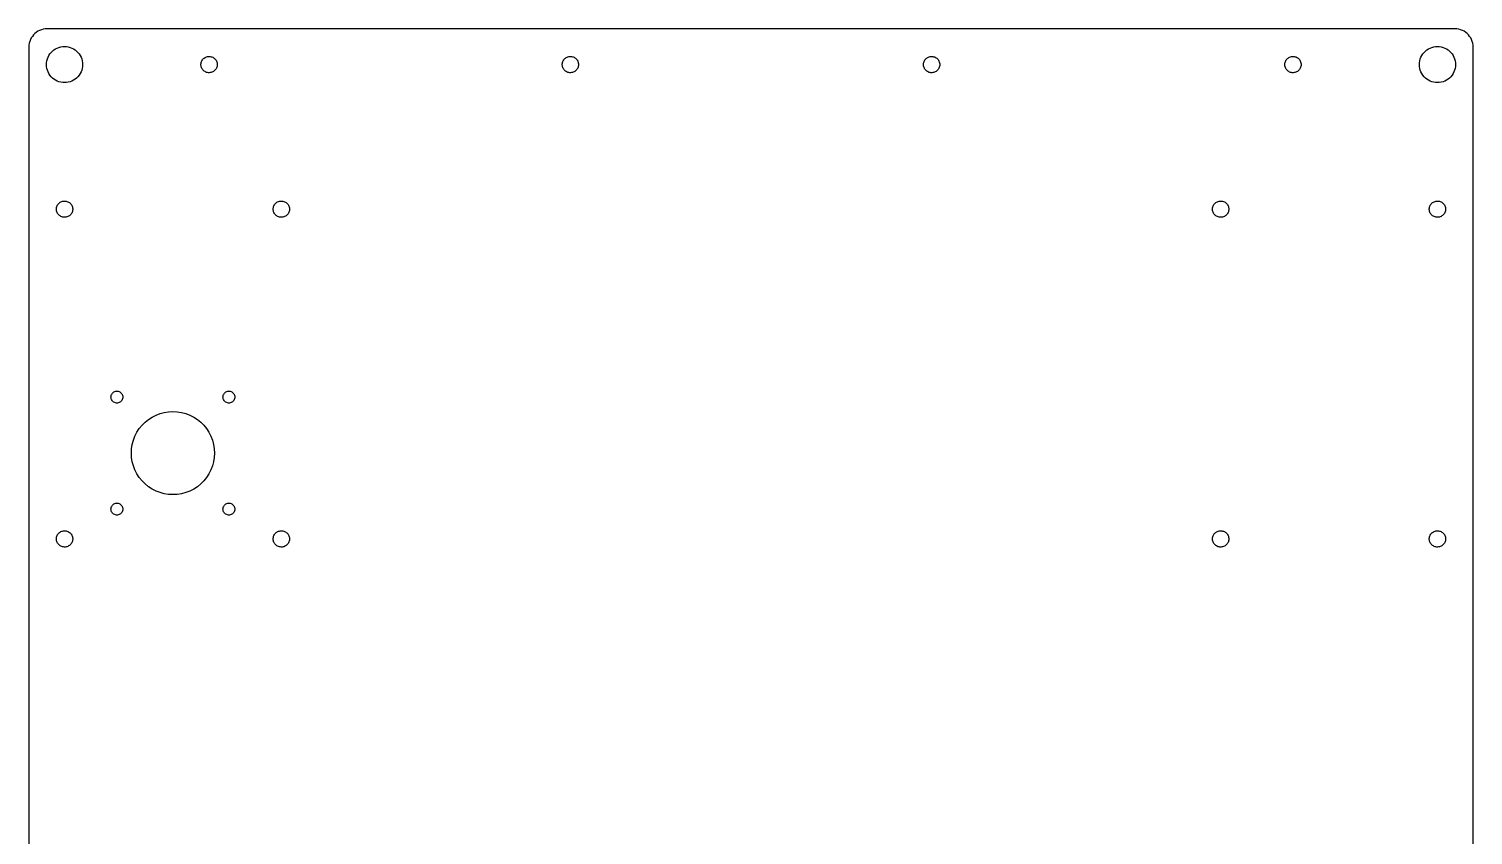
# Model space of a CAD drawing. Header units: metres. Extents: x -200 to 200, y -232 to 232.
# Drawn here: x -199.9 to 199.9, y 9.3 to 232.4 of the extents above; entities that cross this region are included whole.
import ezdxf

# ---------------------------------------------------------------- set-up
doc = ezdxf.new("R2010")
doc.units = ezdxf.units.M

msp = doc.modelspace()

# ---------------------------------------------------------------- linework, layer by layer
for p, q in [((-196.909, 231.943), (-197.375, 231.705)), ((-196.42, 232.13), (-196.909, 231.943)), ((-195.915, 232.266), (-196.42, 232.13)), ((-195.398, 232.348), (-195.915, 232.266)), ((-194.875, 232.375), (-195.398, 232.348)), ((194.875, 232.375), (-194.875, 232.375)), ((195.398, 232.348), (194.875, 232.375)), ((195.915, 232.266), (195.398, 232.348)), ((196.42, 232.13), (195.915, 232.266)), ((196.909, 231.943), (196.42, 232.13)), ((197.375, 231.705), (196.909, 231.943)), ((-199.848, 227.898), (-199.875, 227.375)), ((-199.766, 228.415), (-199.848, 227.898)), ((-199.63, 228.92), (-199.766, 228.415)), ((-199.443, 229.409), (-199.63, 228.92)), ((-199.205, 229.875), (-199.443, 229.409)), ((-198.92, 230.314), (-199.205, 229.875)), ((-198.591, 230.721), (-198.92, 230.314)), ((-198.221, 231.091), (-198.591, 230.721)), ((-197.814, 231.42), (-198.221, 231.091)), ((-197.375, 231.705), (-197.814, 231.42)), ((197.814, 231.42), (197.375, 231.705)), ((198.221, 231.091), (197.814, 231.42)), ((198.591, 230.721), (198.221, 231.091)), ((198.92, 230.314), (198.591, 230.721)), ((199.205, 229.875), (198.92, 230.314)), ((199.443, 229.409), (199.205, 229.875)), ((199.63, 228.92), (199.443, 229.409)), ((199.766, 228.415), (199.63, 228.92)), ((199.848, 227.898), (199.766, 228.415)), ((199.875, 227.375), (199.848, 227.898)), ((-199.875, 227.375), (-199.875, -227.375)), ((-194.891, 223.54), (-194.755, 224.045)), ((-194.755, 224.045), (-194.568, 224.534)), ((-194.568, 224.534), (-194.33, 225)), ((-194.33, 225), (-194.045, 225.439)), ((-194.045, 225.439), (-193.716, 225.846)), ((-193.716, 225.846), (-193.346, 226.216)), ((-193.346, 226.216), (-192.939, 226.545)), ((-192.939, 226.545), (-192.5, 226.83)), ((-192.5, 226.83), (-192.034, 227.068)), ((-192.034, 227.068), (-191.545, 227.255)), ((-191.545, 227.255), (-191.04, 227.391)), ((-191.04, 227.391), (-190.523, 227.473)), ((-190.523, 227.473), (-190, 227.5)), ((-190, 227.5), (-189.477, 227.473)), ((-189.477, 227.473), (-188.96, 227.391)), ((-188.96, 227.391), (-188.455, 227.255)), ((-188.455, 227.255), (-187.966, 227.068)), ((-187.966, 227.068), (-187.5, 226.83)), ((-187.5, 226.83), (-187.061, 226.545)), ((-187.061, 226.545), (-186.654, 226.216)), ((-186.654, 226.216), (-186.284, 225.846)), ((-186.284, 225.846), (-185.955, 225.439)), ((-185.955, 225.439), (-185.67, 225)), ((-185.67, 225), (-185.432, 224.534)), ((-185.432, 224.534), (-185.245, 224.045)), ((-185.245, 224.045), (-185.109, 223.54)), ((-151.849, 223.782), (-151.697, 223.978)), ((-151.697, 223.978), (-151.524, 224.155)), ((-151.524, 224.155), (-151.333, 224.313)), ((-151.333, 224.313), (-151.125, 224.449)), ((-151.125, 224.449), (-150.904, 224.56)), ((-150.904, 224.56), (-150.672, 224.647)), ((-150.672, 224.647), (-150.431, 224.708)), ((-150.431, 224.708), (-150.186, 224.742)), ((-150.186, 224.742), (-149.938, 224.749)), ((-149.938, 224.749), (-149.691, 224.729)), ((-149.691, 224.729), (-149.448, 224.681)), ((-149.448, 224.681), (-149.211, 224.607)), ((-149.211, 224.607), (-148.984, 224.508)), ((-148.984, 224.508), (-148.769, 224.384)), ((-148.769, 224.384), (-148.57, 224.237)), ((-148.57, 224.237), (-148.387, 224.069)), ((-148.387, 224.069), (-148.224, 223.882)), ((-148.224, 223.882), (-148.083, 223.678)), ((-51.849, 223.782), (-51.6967, 223.978)), ((-51.6967, 223.978), (-51.5239, 224.155)), ((-51.5239, 224.155), (-51.3325, 224.313)), ((-51.3325, 224.313), (-51.125, 224.449)), ((-51.125, 224.449), (-50.9038, 224.56)), ((-50.9038, 224.56), (-50.6716, 224.647)), ((-50.6716, 224.647), (-50.4314, 224.708)), ((-50.4314, 224.708), (-50.1858, 224.742)), ((-50.1858, 224.742), (-49.938, 224.749)), ((-49.938, 224.749), (-49.6909, 224.729)), ((-49.6909, 224.729), (-49.4476, 224.681)), ((-49.4476, 224.681), (-49.2111, 224.607)), ((-49.2111, 224.607), (-48.984, 224.508)), ((-48.984, 224.508), (-48.7694, 224.384)), ((-48.7694, 224.384), (-48.5696, 224.237)), ((-48.5696, 224.237), (-48.3872, 224.069)), ((-48.3872, 224.069), (-48.2244, 223.882)), ((-48.2244, 223.882), (-48.0832, 223.678)), ((48.151, 223.782), (48.3033, 223.978)), ((48.3033, 223.978), (48.4761, 224.155)), ((48.4761, 224.155), (48.6675, 224.313)), ((48.6675, 224.313), (48.875, 224.449)), ((48.875, 224.449), (49.0962, 224.56)), ((49.0962, 224.56), (49.3283, 224.647)), ((49.3283, 224.647), (49.5686, 224.708)), ((49.5686, 224.708), (49.8142, 224.742)), ((49.8142, 224.742), (50.062, 224.749)), ((50.062, 224.749), (50.309, 224.729)), ((50.309, 224.729), (50.5523, 224.681)), ((50.5523, 224.681), (50.7889, 224.607)), ((50.7889, 224.607), (51.0159, 224.508)), ((51.0159, 224.508), (51.2306, 224.384)), ((51.2306, 224.384), (51.4304, 224.237)), ((51.4304, 224.237), (51.6128, 224.069)), ((51.6128, 224.069), (51.7756, 223.882)), ((51.7756, 223.882), (51.9168, 223.678)), ((148.151, 223.782), (148.303, 223.978)), ((148.303, 223.978), (148.476, 224.155)), ((148.476, 224.155), (148.667, 224.313)), ((148.667, 224.313), (148.875, 224.449)), ((148.875, 224.449), (149.096, 224.56)), ((149.096, 224.56), (149.328, 224.647)), ((149.328, 224.647), (149.569, 224.708)), ((149.569, 224.708), (149.814, 224.742)), ((149.814, 224.742), (150.062, 224.749)), ((150.062, 224.749), (150.309, 224.729)), ((150.309, 224.729), (150.552, 224.681)), ((150.552, 224.681), (150.789, 224.607)), ((150.789, 224.607), (151.016, 224.508)), ((151.016, 224.508), (151.231, 224.384)), ((151.231, 224.384), (151.43, 224.237)), ((151.43, 224.237), (151.613, 224.069)), ((151.613, 224.069), (151.776, 223.882)), ((151.776, 223.882), (151.917, 223.678)), ((185.109, 223.54), (185.245, 224.045)), ((185.245, 224.045), (185.432, 224.534)), ((185.432, 224.534), (185.67, 225)), ((185.67, 225), (185.955, 225.439)), ((185.955, 225.439), (186.284, 225.846)), ((186.284, 225.846), (186.654, 226.216)), ((186.654, 226.216), (187.061, 226.545)), ((187.061, 226.545), (187.5, 226.83)), ((187.5, 226.83), (187.966, 227.068)), ((187.966, 227.068), (188.455, 227.255)), ((188.455, 227.255), (188.96, 227.391)), ((188.96, 227.391), (189.477, 227.473)), ((189.477, 227.473), (190, 227.5)), ((190, 227.5), (190.523, 227.473)), ((190.523, 227.473), (191.04, 227.391)), ((191.04, 227.391), (191.545, 227.255)), ((191.545, 227.255), (192.034, 227.068)), ((192.034, 227.068), (192.5, 226.83)), ((192.5, 226.83), (192.939, 226.545)), ((192.939, 226.545), (193.346, 226.216)), ((193.346, 226.216), (193.716, 225.846)), ((193.716, 225.846), (194.045, 225.439)), ((194.045, 225.439), (194.33, 225)), ((194.33, 225), (194.568, 224.534)), ((194.568, 224.534), (194.755, 224.045)), ((194.755, 224.045), (194.891, 223.54)), ((199.875, -227.375), (199.875, 227.375)), ((-195, 222.5), (-194.973, 223.023)), ((-194.973, 221.977), (-195, 222.5)), ((-194.973, 223.023), (-194.891, 223.54)), ((-194.891, 221.46), (-194.973, 221.977)), ((-194.755, 220.955), (-194.891, 221.46)), ((-194.568, 220.466), (-194.755, 220.955)), ((-194.33, 220), (-194.568, 220.466)), ((-194.045, 219.561), (-194.33, 220)), ((-185.67, 220), (-185.955, 219.561)), ((-185.432, 220.466), (-185.67, 220)), ((-185.245, 220.955), (-185.432, 220.466)), ((-185.109, 221.46), (-185.245, 220.955)), ((-185.109, 223.54), (-185.027, 223.023)), ((-185.027, 221.977), (-185.109, 221.46)), ((-185.027, 223.023), (-185, 222.5)), ((-185, 222.5), (-185.027, 221.977)), ((-152.247, 222.624), (-152.219, 222.87)), ((-152.247, 222.376), (-152.247, 222.624)), ((-152.219, 222.13), (-152.247, 222.376)), ((-152.219, 222.87), (-152.165, 223.112)), ((-152.165, 221.888), (-152.219, 222.13)), ((-152.165, 223.112), (-152.085, 223.347)), ((-152.085, 221.653), (-152.165, 221.888)), ((-152.085, 223.347), (-151.979, 223.571)), ((-151.979, 221.429), (-152.085, 221.653)), ((-151.979, 223.571), (-151.849, 223.782)), ((-151.849, 221.218), (-151.979, 221.429)), ((-151.697, 221.022), (-151.849, 221.218)), ((-151.524, 220.845), (-151.697, 221.022)), ((-151.333, 220.687), (-151.524, 220.845)), ((-151.125, 220.551), (-151.333, 220.687)), ((-150.904, 220.44), (-151.125, 220.551)), ((-150.672, 220.353), (-150.904, 220.44)), ((-150.431, 220.292), (-150.672, 220.353)), ((-150.186, 220.258), (-150.431, 220.292)), ((-149.938, 220.251), (-150.186, 220.258)), ((-149.691, 220.271), (-149.938, 220.251)), ((-149.448, 220.319), (-149.691, 220.271)), ((-149.211, 220.393), (-149.448, 220.319)), ((-148.984, 220.492), (-149.211, 220.393)), ((-148.769, 220.616), (-148.984, 220.492)), ((-148.57, 220.763), (-148.769, 220.616)), ((-148.387, 220.931), (-148.57, 220.763)), ((-148.224, 221.118), (-148.387, 220.931)), ((-148.083, 221.322), (-148.224, 221.118)), ((-148.083, 223.678), (-147.965, 223.46)), ((-147.965, 221.54), (-148.083, 221.322)), ((-147.965, 223.46), (-147.872, 223.231)), ((-147.872, 221.769), (-147.965, 221.54)), ((-147.872, 223.231), (-147.804, 222.992)), ((-147.804, 222.008), (-147.872, 221.769)), ((-147.804, 222.992), (-147.764, 222.748)), ((-147.764, 222.252), (-147.804, 222.008)), ((-147.764, 222.748), (-147.75, 222.5)), ((-147.75, 222.5), (-147.764, 222.252)), ((-52.2466, 222.624), (-52.2193, 222.87)), ((-52.2466, 222.376), (-52.2466, 222.624)), ((-52.2193, 222.13), (-52.2466, 222.376)), ((-52.2193, 222.87), (-52.1651, 223.112)), ((-52.1651, 221.888), (-52.2193, 222.13)), ((-52.1651, 223.112), (-52.0846, 223.347)), ((-52.0846, 221.653), (-52.1651, 221.888)), ((-52.0846, 223.347), (-51.9788, 223.571)), ((-51.9788, 221.429), (-52.0846, 221.653)), ((-51.9788, 223.571), (-51.849, 223.782)), ((-51.849, 221.218), (-51.9788, 221.429)), ((-51.6967, 221.022), (-51.849, 221.218)), ((-51.5239, 220.845), (-51.6967, 221.022)), ((-51.3325, 220.687), (-51.5239, 220.845)), ((-51.125, 220.551), (-51.3325, 220.687)), ((-50.9038, 220.44), (-51.125, 220.551)), ((-50.6716, 220.353), (-50.9038, 220.44)), ((-50.4314, 220.292), (-50.6716, 220.353)), ((-50.1858, 220.258), (-50.4314, 220.292)), ((-49.938, 220.251), (-50.1858, 220.258)), ((-49.6909, 220.271), (-49.938, 220.251)), ((-49.4476, 220.319), (-49.6909, 220.271)), ((-49.2111, 220.393), (-49.4476, 220.319)), ((-48.984, 220.492), (-49.2111, 220.393)), ((-48.7694, 220.616), (-48.984, 220.492)), ((-48.5696, 220.763), (-48.7694, 220.616)), ((-48.3872, 220.931), (-48.5696, 220.763)), ((-48.2244, 221.118), (-48.3872, 220.931)), ((-48.0832, 221.322), (-48.2244, 221.118)), ((-48.0832, 223.678), (-47.9652, 223.46)), ((-47.9652, 221.54), (-48.0832, 221.322)), ((-47.9652, 223.46), (-47.8719, 223.231)), ((-47.8719, 221.769), (-47.9652, 221.54)), ((-47.8719, 223.231), (-47.8045, 222.992)), ((-47.8045, 222.008), (-47.8719, 221.769)), ((-47.8045, 222.992), (-47.7637, 222.748)), ((-47.7637, 222.252), (-47.8045, 222.008)), ((-47.7637, 222.748), (-47.75, 222.5)), ((-47.75, 222.5), (-47.7637, 222.252)), ((47.7534, 222.624), (47.7807, 222.87)), ((47.7534, 222.376), (47.7534, 222.624)), ((47.7807, 222.13), (47.7534, 222.376)), ((47.7807, 222.87), (47.8349, 223.112)), ((47.8349, 221.888), (47.7807, 222.13)), ((47.8349, 223.112), (47.9154, 223.347)), ((47.9154, 221.653), (47.8349, 221.888)), ((47.9154, 223.347), (48.0212, 223.571)), ((48.0212, 221.429), (47.9154, 221.653)), ((48.0212, 223.571), (48.151, 223.782)), ((48.151, 221.218), (48.0212, 221.429)), ((48.3033, 221.022), (48.151, 221.218)), ((48.4761, 220.845), (48.3033, 221.022)), ((48.6675, 220.687), (48.4761, 220.845)), ((48.875, 220.551), (48.6675, 220.687)), ((49.0962, 220.44), (48.875, 220.551)), ((49.3283, 220.353), (49.0962, 220.44)), ((49.5686, 220.292), (49.3283, 220.353)), ((49.8142, 220.258), (49.5686, 220.292)), ((50.062, 220.251), (49.8142, 220.258)), ((50.309, 220.271), (50.062, 220.251)), ((50.5523, 220.319), (50.309, 220.271)), ((50.7889, 220.393), (50.5523, 220.319)), ((51.0159, 220.492), (50.7889, 220.393)), ((51.2306, 220.616), (51.0159, 220.492)), ((51.4304, 220.763), (51.2306, 220.616)), ((51.6128, 220.931), (51.4304, 220.763)), ((51.7756, 221.118), (51.6128, 220.931)), ((51.9168, 221.322), (51.7756, 221.118)), ((51.9168, 223.678), (52.0348, 223.46)), ((52.0348, 221.54), (51.9168, 221.322)), ((52.0348, 223.46), (52.1281, 223.231)), ((52.1281, 221.769), (52.0348, 221.54)), ((52.1281, 223.231), (52.1955, 222.992)), ((52.1955, 222.008), (52.1281, 221.769)), ((52.1955, 222.992), (52.2363, 222.748)), ((52.2363, 222.252), (52.1955, 222.008)), ((52.2363, 222.748), (52.25, 222.5)), ((52.25, 222.5), (52.2363, 222.252)), ((147.753, 222.624), (147.781, 222.87)), ((147.753, 222.376), (147.753, 222.624)), ((147.781, 222.13), (147.753, 222.376)), ((147.781, 222.87), (147.835, 223.112)), ((147.835, 221.888), (147.781, 222.13)), ((147.835, 223.112), (147.915, 223.347)), ((147.915, 221.653), (147.835, 221.888)), ((147.915, 223.347), (148.021, 223.571)), ((148.021, 221.429), (147.915, 221.653)), ((148.021, 223.571), (148.151, 223.782)), ((148.151, 221.218), (148.021, 221.429)), ((148.303, 221.022), (148.151, 221.218)), ((148.476, 220.845), (148.303, 221.022)), ((148.667, 220.687), (148.476, 220.845)), ((148.875, 220.551), (148.667, 220.687)), ((149.096, 220.44), (148.875, 220.551)), ((149.328, 220.353), (149.096, 220.44)), ((149.569, 220.292), (149.328, 220.353)), ((149.814, 220.258), (149.569, 220.292)), ((150.062, 220.251), (149.814, 220.258)), ((150.309, 220.271), (150.062, 220.251)), ((150.552, 220.319), (150.309, 220.271)), ((150.789, 220.393), (150.552, 220.319)), ((151.016, 220.492), (150.789, 220.393)), ((151.231, 220.616), (151.016, 220.492)), ((151.43, 220.763), (151.231, 220.616)), ((151.613, 220.931), (151.43, 220.763)), ((151.776, 221.118), (151.613, 220.931)), ((151.917, 221.322), (151.776, 221.118)), ((151.917, 223.678), (152.035, 223.46)), ((152.035, 221.54), (151.917, 221.322)), ((152.035, 223.46), (152.128, 223.231)), ((152.128, 221.769), (152.035, 221.54)), ((152.128, 223.231), (152.196, 222.992)), ((152.196, 222.008), (152.128, 221.769)), ((152.196, 222.992), (152.236, 222.748)), ((152.236, 222.252), (152.196, 222.008)), ((152.236, 222.748), (152.25, 222.5)), ((152.25, 222.5), (152.236, 222.252)), ((185, 222.5), (185.027, 223.023)), ((185.027, 221.977), (185, 222.5)), ((185.027, 223.023), (185.109, 223.54)), ((185.109, 221.46), (185.027, 221.977)), ((185.245, 220.955), (185.109, 221.46)), ((185.432, 220.466), (185.245, 220.955)), ((185.67, 220), (185.432, 220.466)), ((185.955, 219.561), (185.67, 220)), ((194.33, 220), (194.045, 219.561)), ((194.568, 220.466), (194.33, 220)), ((194.755, 220.955), (194.568, 220.466)), ((194.891, 221.46), (194.755, 220.955)), ((194.891, 223.54), (194.973, 223.023)), ((194.973, 221.977), (194.891, 221.46)), ((194.973, 223.023), (195, 222.5)), ((195, 222.5), (194.973, 221.977)), ((-193.716, 219.154), (-194.045, 219.561)), ((-193.346, 218.784), (-193.716, 219.154)), ((-192.939, 218.455), (-193.346, 218.784)), ((-192.5, 218.17), (-192.939, 218.455)), ((-192.034, 217.932), (-192.5, 218.17)), ((-191.545, 217.745), (-192.034, 217.932)), ((-191.04, 217.609), (-191.545, 217.745)), ((-190.523, 217.527), (-191.04, 217.609)), ((-190, 217.5), (-190.523, 217.527)), ((-189.477, 217.527), (-190, 217.5)), ((-188.96, 217.609), (-189.477, 217.527)), ((-188.455, 217.745), (-188.96, 217.609)), ((-187.966, 217.932), (-188.455, 217.745)), ((-187.5, 218.17), (-187.966, 217.932)), ((-187.061, 218.455), (-187.5, 218.17)), ((-186.654, 218.784), (-187.061, 218.455)), ((-186.284, 219.154), (-186.654, 218.784)), ((-185.955, 219.561), (-186.284, 219.154)), ((186.284, 219.154), (185.955, 219.561)), ((186.654, 218.784), (186.284, 219.154)), ((187.061, 218.455), (186.654, 218.784)), ((187.5, 218.17), (187.061, 218.455)), ((187.966, 217.932), (187.5, 218.17)), ((188.455, 217.745), (187.966, 217.932)), ((188.96, 217.609), (188.455, 217.745)), ((189.477, 217.527), (188.96, 217.609)), ((190, 217.5), (189.477, 217.527)), ((190.523, 217.527), (190, 217.5)), ((191.04, 217.609), (190.523, 217.527)), ((191.545, 217.745), (191.04, 217.609)), ((192.034, 217.932), (191.545, 217.745)), ((192.5, 218.17), (192.034, 217.932)), ((192.939, 218.455), (192.5, 218.17)), ((193.346, 218.784), (192.939, 218.455)), ((193.716, 219.154), (193.346, 218.784)), ((194.045, 219.561), (193.716, 219.154)), ((-191.776, 183.882), (-191.613, 184.069)), ((-191.613, 184.069), (-191.43, 184.237)), ((-191.43, 184.237), (-191.231, 184.384)), ((-191.231, 184.384), (-191.016, 184.508)), ((-191.016, 184.508), (-190.789, 184.607)), ((-190.789, 184.607), (-190.552, 184.681)), ((-190.552, 184.681), (-190.309, 184.729)), ((-190.309, 184.729), (-190.062, 184.749)), ((-190.062, 184.749), (-189.814, 184.742)), ((-189.814, 184.742), (-189.569, 184.708)), ((-189.569, 184.708), (-189.328, 184.647)), ((-189.328, 184.647), (-189.096, 184.56)), ((-189.096, 184.56), (-188.875, 184.449)), ((-188.875, 184.449), (-188.667, 184.313)), ((-188.667, 184.313), (-188.476, 184.155)), ((-188.476, 184.155), (-188.303, 183.978)), ((-188.303, 183.978), (-188.151, 183.782)), ((-131.776, 183.882), (-131.613, 184.069)), ((-131.613, 184.069), (-131.43, 184.237)), ((-131.43, 184.237), (-131.231, 184.384)), ((-131.231, 184.384), (-131.016, 184.508)), ((-131.016, 184.508), (-130.789, 184.607)), ((-130.789, 184.607), (-130.552, 184.681)), ((-130.552, 184.681), (-130.309, 184.729)), ((-130.309, 184.729), (-130.062, 184.749)), ((-130.062, 184.749), (-129.814, 184.742)), ((-129.814, 184.742), (-129.569, 184.708)), ((-129.569, 184.708), (-129.328, 184.647)), ((-129.328, 184.647), (-129.096, 184.56)), ((-129.096, 184.56), (-128.875, 184.449)), ((-128.875, 184.449), (-128.667, 184.313)), ((-128.667, 184.313), (-128.476, 184.155)), ((-128.476, 184.155), (-128.303, 183.978)), ((-128.303, 183.978), (-128.151, 183.782)), ((128.151, 183.782), (128.303, 183.978)), ((128.303, 183.978), (128.476, 184.155)), ((128.476, 184.155), (128.667, 184.313)), ((128.667, 184.313), (128.875, 184.449)), ((128.875, 184.449), (129.096, 184.56)), ((129.096, 184.56), (129.328, 184.647)), ((129.328, 184.647), (129.569, 184.708)), ((129.569, 184.708), (129.814, 184.742)), ((129.814, 184.742), (130.062, 184.749)), ((130.062, 184.749), (130.309, 184.729)), ((130.309, 184.729), (130.552, 184.681)), ((130.552, 184.681), (130.789, 184.607)), ((130.789, 184.607), (131.016, 184.508)), ((131.016, 184.508), (131.231, 184.384)), ((131.231, 184.384), (131.43, 184.237)), ((131.43, 184.237), (131.613, 184.069)), ((131.613, 184.069), (131.776, 183.882)), ((188.151, 183.782), (188.303, 183.978)), ((188.303, 183.978), (188.476, 184.155)), ((188.476, 184.155), (188.667, 184.313)), ((188.667, 184.313), (188.875, 184.449)), ((188.875, 184.449), (189.096, 184.56)), ((189.096, 184.56), (189.328, 184.647)), ((189.328, 184.647), (189.569, 184.708)), ((189.569, 184.708), (189.814, 184.742)), ((189.814, 184.742), (190.062, 184.749)), ((190.062, 184.749), (190.309, 184.729)), ((190.309, 184.729), (190.552, 184.681)), ((190.552, 184.681), (190.789, 184.607)), ((190.789, 184.607), (191.016, 184.508)), ((191.016, 184.508), (191.231, 184.384)), ((191.231, 184.384), (191.43, 184.237)), ((191.43, 184.237), (191.613, 184.069)), ((191.613, 184.069), (191.776, 183.882)), ((-192.25, 182.5), (-192.236, 182.748)), ((-192.236, 182.252), (-192.25, 182.5)), ((-192.236, 182.748), (-192.196, 182.992)), ((-192.196, 182.008), (-192.236, 182.252)), ((-192.196, 182.992), (-192.128, 183.231)), ((-192.128, 181.769), (-192.196, 182.008)), ((-192.128, 183.231), (-192.035, 183.46)), ((-192.035, 181.54), (-192.128, 181.769)), ((-192.035, 183.46), (-191.917, 183.678)), ((-191.917, 181.322), (-192.035, 181.54)), ((-191.917, 183.678), (-191.776, 183.882)), ((-191.776, 181.118), (-191.917, 181.322)), ((-191.613, 180.931), (-191.776, 181.118)), ((-191.43, 180.763), (-191.613, 180.931)), ((-191.231, 180.616), (-191.43, 180.763)), ((-191.016, 180.492), (-191.231, 180.616)), ((-190.789, 180.393), (-191.016, 180.492)), ((-190.552, 180.319), (-190.789, 180.393)), ((-190.309, 180.271), (-190.552, 180.319)), ((-190.062, 180.251), (-190.309, 180.271)), ((-189.814, 180.258), (-190.062, 180.251)), ((-189.569, 180.292), (-189.814, 180.258)), ((-189.328, 180.353), (-189.569, 180.292)), ((-189.096, 180.44), (-189.328, 180.353)), ((-188.875, 180.551), (-189.096, 180.44)), ((-188.667, 180.687), (-188.875, 180.551)), ((-188.476, 180.845), (-188.667, 180.687)), ((-188.303, 181.022), (-188.476, 180.845)), ((-188.151, 181.218), (-188.303, 181.022)), ((-188.151, 183.782), (-188.021, 183.571)), ((-188.021, 181.429), (-188.151, 181.218)), ((-188.021, 183.571), (-187.915, 183.347)), ((-187.915, 181.653), (-188.021, 181.429)), ((-187.915, 183.347), (-187.835, 183.112)), ((-187.835, 181.888), (-187.915, 181.653)), ((-187.835, 183.112), (-187.781, 182.87)), ((-187.781, 182.13), (-187.835, 181.888)), ((-187.781, 182.87), (-187.753, 182.624)), ((-187.753, 182.376), (-187.781, 182.13)), ((-187.753, 182.624), (-187.753, 182.376)), ((-132.25, 182.5), (-132.236, 182.748)), ((-132.236, 182.252), (-132.25, 182.5)), ((-132.236, 182.748), (-132.196, 182.992)), ((-132.196, 182.008), (-132.236, 182.252)), ((-132.196, 182.992), (-132.128, 183.231)), ((-132.128, 181.769), (-132.196, 182.008)), ((-132.128, 183.231), (-132.035, 183.46)), ((-132.035, 181.54), (-132.128, 181.769)), ((-132.035, 183.46), (-131.917, 183.678)), ((-131.917, 181.322), (-132.035, 181.54)), ((-131.917, 183.678), (-131.776, 183.882)), ((-131.776, 181.118), (-131.917, 181.322)), ((-131.613, 180.931), (-131.776, 181.118)), ((-131.43, 180.763), (-131.613, 180.931)), ((-131.231, 180.616), (-131.43, 180.763)), ((-131.016, 180.492), (-131.231, 180.616)), ((-130.789, 180.393), (-131.016, 180.492)), ((-130.552, 180.319), (-130.789, 180.393)), ((-130.309, 180.271), (-130.552, 180.319)), ((-130.062, 180.251), (-130.309, 180.271)), ((-129.814, 180.258), (-130.062, 180.251)), ((-129.569, 180.292), (-129.814, 180.258)), ((-129.328, 180.353), (-129.569, 180.292)), ((-129.096, 180.44), (-129.328, 180.353)), ((-128.875, 180.551), (-129.096, 180.44)), ((-128.667, 180.687), (-128.875, 180.551)), ((-128.476, 180.845), (-128.667, 180.687)), ((-128.303, 181.022), (-128.476, 180.845)), ((-128.151, 181.218), (-128.303, 181.022)), ((-128.151, 183.782), (-128.021, 183.571)), ((-128.021, 181.429), (-128.151, 181.218)), ((-128.021, 183.571), (-127.915, 183.347)), ((-127.915, 181.653), (-128.021, 181.429)), ((-127.915, 183.347), (-127.835, 183.112)), ((-127.835, 181.888), (-127.915, 181.653)), ((-127.835, 183.112), (-127.781, 182.87)), ((-127.781, 182.13), (-127.835, 181.888)), ((-127.781, 182.87), (-127.753, 182.624)), ((-127.753, 182.376), (-127.781, 182.13)), ((-127.753, 182.624), (-127.753, 182.376)), ((127.753, 182.624), (127.781, 182.87)), ((127.753, 182.376), (127.753, 182.624)), ((127.781, 182.13), (127.753, 182.376)), ((127.781, 182.87), (127.835, 183.112)), ((127.835, 181.888), (127.781, 182.13)), ((127.835, 183.112), (127.915, 183.347)), ((127.915, 181.653), (127.835, 181.888)), ((127.915, 183.347), (128.021, 183.571)), ((128.021, 181.429), (127.915, 181.653)), ((128.021, 183.571), (128.151, 183.782)), ((128.151, 181.218), (128.021, 181.429)), ((128.303, 181.022), (128.151, 181.218)), ((128.476, 180.845), (128.303, 181.022)), ((128.667, 180.687), (128.476, 180.845)), ((128.875, 180.551), (128.667, 180.687)), ((129.096, 180.44), (128.875, 180.551)), ((129.328, 180.353), (129.096, 180.44)), ((129.569, 180.292), (129.328, 180.353)), ((129.814, 180.258), (129.569, 180.292)), ((130.062, 180.251), (129.814, 180.258)), ((130.309, 180.271), (130.062, 180.251)), ((130.552, 180.319), (130.309, 180.271)), ((130.789, 180.393), (130.552, 180.319)), ((131.016, 180.492), (130.789, 180.393)), ((131.231, 180.616), (131.016, 180.492)), ((131.43, 180.763), (131.231, 180.616)), ((131.613, 180.931), (131.43, 180.763)), ((131.776, 181.118), (131.613, 180.931)), ((131.776, 183.882), (131.917, 183.678)), ((131.917, 181.322), (131.776, 181.118)), ((131.917, 183.678), (132.035, 183.46)), ((132.035, 181.54), (131.917, 181.322)), ((132.035, 183.46), (132.128, 183.231)), ((132.128, 181.769), (132.035, 181.54)), ((132.128, 183.231), (132.196, 182.992)), ((132.196, 182.008), (132.128, 181.769)), ((132.196, 182.992), (132.236, 182.748)), ((132.236, 182.252), (132.196, 182.008)), ((132.236, 182.748), (132.25, 182.5)), ((132.25, 182.5), (132.236, 182.252)), ((187.753, 182.624), (187.781, 182.87)), ((187.753, 182.376), (187.753, 182.624)), ((187.781, 182.13), (187.753, 182.376)), ((187.781, 182.87), (187.835, 183.112)), ((187.835, 181.888), (187.781, 182.13)), ((187.835, 183.112), (187.915, 183.347)), ((187.915, 181.653), (187.835, 181.888)), ((187.915, 183.347), (188.021, 183.571)), ((188.021, 181.429), (187.915, 181.653)), ((188.021, 183.571), (188.151, 183.782)), ((188.151, 181.218), (188.021, 181.429)), ((188.303, 181.022), (188.151, 181.218)), ((188.476, 180.845), (188.303, 181.022)), ((188.667, 180.687), (188.476, 180.845)), ((188.875, 180.551), (188.667, 180.687)), ((189.096, 180.44), (188.875, 180.551)), ((189.328, 180.353), (189.096, 180.44)), ((189.569, 180.292), (189.328, 180.353)), ((189.814, 180.258), (189.569, 180.292)), ((190.062, 180.251), (189.814, 180.258)), ((190.309, 180.271), (190.062, 180.251)), ((190.552, 180.319), (190.309, 180.271)), ((190.789, 180.393), (190.552, 180.319)), ((191.016, 180.492), (190.789, 180.393)), ((191.231, 180.616), (191.016, 180.492)), ((191.43, 180.763), (191.231, 180.616)), ((191.613, 180.931), (191.43, 180.763)), ((191.776, 181.118), (191.613, 180.931)), ((191.776, 183.882), (191.917, 183.678)), ((191.917, 181.322), (191.776, 181.118)), ((191.917, 183.678), (192.035, 183.46)), ((192.035, 181.54), (191.917, 181.322)), ((192.035, 183.46), (192.128, 183.231)), ((192.128, 181.769), (192.035, 181.54)), ((192.128, 183.231), (192.196, 182.992)), ((192.196, 182.008), (192.128, 181.769)), ((192.196, 182.992), (192.236, 182.748)), ((192.236, 182.252), (192.196, 182.008)), ((192.236, 182.748), (192.25, 182.5)), ((192.25, 182.5), (192.236, 182.252)), ((-176.529, 131.79), (-176.325, 131.929)), ((-176.325, 131.929), (-176.103, 132.036)), ((-176.103, 132.036), (-175.867, 132.109)), ((-175.867, 132.109), (-175.623, 132.145)), ((-175.623, 132.145), (-175.377, 132.145)), ((-175.377, 132.145), (-175.133, 132.109)), ((-175.133, 132.109), (-174.897, 132.036)), ((-174.897, 132.036), (-174.675, 131.929)), ((-174.675, 131.929), (-174.471, 131.79)), ((-145.529, 131.79), (-145.325, 131.929)), ((-145.325, 131.929), (-145.103, 132.036)), ((-145.103, 132.036), (-144.867, 132.109)), ((-144.867, 132.109), (-144.623, 132.145)), ((-144.623, 132.145), (-144.377, 132.145)), ((-144.377, 132.145), (-144.133, 132.109)), ((-144.133, 132.109), (-143.897, 132.036)), ((-143.897, 132.036), (-143.675, 131.929)), ((-143.675, 131.929), (-143.471, 131.79)), ((-177.15, 130.5), (-177.132, 130.746)), ((-177.132, 130.254), (-177.15, 130.5)), ((-177.132, 130.746), (-177.077, 130.986)), ((-177.077, 130.014), (-177.132, 130.254)), ((-177.077, 130.986), (-176.987, 131.216)), ((-176.987, 129.784), (-177.077, 130.014)), ((-176.987, 131.216), (-176.863, 131.429)), ((-176.863, 129.571), (-176.987, 129.784)), ((-176.863, 131.429), (-176.71, 131.622)), ((-176.71, 129.378), (-176.863, 129.571)), ((-176.71, 131.622), (-176.529, 131.79)), ((-176.529, 129.21), (-176.71, 129.378)), ((-176.325, 129.071), (-176.529, 129.21)), ((-176.103, 128.964), (-176.325, 129.071)), ((-175.867, 128.891), (-176.103, 128.964)), ((-175.623, 128.855), (-175.867, 128.891)), ((-175.377, 128.855), (-175.623, 128.855)), ((-175.133, 128.891), (-175.377, 128.855)), ((-174.897, 128.964), (-175.133, 128.891)), ((-174.675, 129.071), (-174.897, 128.964)), ((-174.471, 129.21), (-174.675, 129.071)), ((-174.471, 131.79), (-174.29, 131.622)), ((-174.29, 129.378), (-174.471, 129.21)), ((-174.29, 131.622), (-174.137, 131.429)), ((-174.137, 129.571), (-174.29, 129.378)), ((-174.137, 131.429), (-174.013, 131.216)), ((-174.013, 129.784), (-174.137, 129.571)), ((-174.013, 131.216), (-173.923, 130.986)), ((-173.923, 130.014), (-174.013, 129.784)), ((-173.923, 130.986), (-173.868, 130.746)), ((-173.868, 130.254), (-173.923, 130.014)), ((-173.868, 130.746), (-173.85, 130.5)), ((-173.85, 130.5), (-173.868, 130.254)), ((-146.15, 130.5), (-146.132, 130.746)), ((-146.132, 130.254), (-146.15, 130.5)), ((-146.132, 130.746), (-146.077, 130.986)), ((-146.077, 130.014), (-146.132, 130.254)), ((-146.077, 130.986), (-145.987, 131.216)), ((-145.987, 129.784), (-146.077, 130.014)), ((-145.987, 131.216), (-145.863, 131.429)), ((-145.863, 129.571), (-145.987, 129.784)), ((-145.863, 131.429), (-145.71, 131.622)), ((-145.71, 129.378), (-145.863, 129.571)), ((-145.71, 131.622), (-145.529, 131.79)), ((-145.529, 129.21), (-145.71, 129.378)), ((-145.325, 129.071), (-145.529, 129.21)), ((-145.103, 128.964), (-145.325, 129.071)), ((-144.867, 128.891), (-145.103, 128.964)), ((-144.623, 128.855), (-144.867, 128.891)), ((-144.377, 128.855), (-144.623, 128.855)), ((-144.133, 128.891), (-144.377, 128.855)), ((-143.897, 128.964), (-144.133, 128.891)), ((-143.675, 129.071), (-143.897, 128.964)), ((-143.471, 129.21), (-143.675, 129.071)), ((-143.471, 131.79), (-143.29, 131.622)), ((-143.29, 129.378), (-143.471, 129.21)), ((-143.29, 131.622), (-143.137, 131.429)), ((-143.137, 129.571), (-143.29, 129.378)), ((-143.137, 131.429), (-143.013, 131.216)), ((-143.013, 129.784), (-143.137, 129.571)), ((-143.013, 131.216), (-142.923, 130.986)), ((-142.923, 130.014), (-143.013, 129.784)), ((-142.923, 130.986), (-142.868, 130.746)), ((-142.868, 130.254), (-142.923, 130.014)), ((-142.868, 130.746), (-142.85, 130.5)), ((-142.85, 130.5), (-142.868, 130.254)), ((-167.695, 123.546), (-166.76, 124.304)), ((-166.76, 124.304), (-165.75, 124.959)), ((-165.75, 124.959), (-164.677, 125.506)), ((-164.677, 125.506), (-163.554, 125.937)), ((-163.554, 125.937), (-162.391, 126.249)), ((-162.391, 126.249), (-161.202, 126.437)), ((-161.202, 126.437), (-160, 126.5)), ((-160, 126.5), (-158.798, 126.437)), ((-158.798, 126.437), (-157.609, 126.249)), ((-157.609, 126.249), (-156.446, 125.937)), ((-156.446, 125.937), (-155.323, 125.506)), ((-155.323, 125.506), (-154.25, 124.959)), ((-154.25, 124.959), (-153.24, 124.304)), ((-153.24, 124.304), (-152.305, 123.546)), ((-170.506, 119.677), (-169.959, 120.75)), ((-169.959, 120.75), (-169.304, 121.76)), ((-169.304, 121.76), (-168.546, 122.695)), ((-168.546, 122.695), (-167.695, 123.546)), ((-152.305, 123.546), (-151.454, 122.695)), ((-151.454, 122.695), (-150.696, 121.76)), ((-150.696, 121.76), (-150.041, 120.75)), ((-150.041, 120.75), (-149.494, 119.677)), ((-171.5, 115), (-171.437, 116.202)), ((-171.437, 116.202), (-171.249, 117.391)), ((-171.249, 117.391), (-170.937, 118.554)), ((-170.937, 118.554), (-170.506, 119.677)), ((-149.494, 119.677), (-149.063, 118.554)), ((-149.063, 118.554), (-148.751, 117.391)), ((-148.751, 117.391), (-148.563, 116.202)), ((-148.563, 116.202), (-148.5, 115)), ((-171.437, 113.798), (-171.5, 115)), ((-171.249, 112.609), (-171.437, 113.798)), ((-170.937, 111.446), (-171.249, 112.609)), ((-148.751, 112.609), (-149.063, 111.446)), ((-148.563, 113.798), (-148.751, 112.609)), ((-148.5, 115), (-148.563, 113.798)), ((-170.506, 110.323), (-170.937, 111.446)), ((-169.959, 109.25), (-170.506, 110.323)), ((-169.304, 108.24), (-169.959, 109.25)), ((-168.546, 107.305), (-169.304, 108.24)), ((-150.696, 108.24), (-151.454, 107.305)), ((-150.041, 109.25), (-150.696, 108.24)), ((-149.494, 110.323), (-150.041, 109.25)), ((-149.063, 111.446), (-149.494, 110.323)), ((-167.695, 106.454), (-168.546, 107.305)), ((-166.76, 105.696), (-167.695, 106.454)), ((-165.75, 105.041), (-166.76, 105.696)), ((-164.677, 104.494), (-165.75, 105.041)), ((-163.554, 104.063), (-164.677, 104.494)), ((-162.391, 103.751), (-163.554, 104.063)), ((-156.446, 104.063), (-157.609, 103.751)), ((-155.323, 104.494), (-156.446, 104.063)), ((-154.25, 105.041), (-155.323, 104.494)), ((-153.24, 105.696), (-154.25, 105.041)), ((-152.305, 106.454), (-153.24, 105.696)), ((-151.454, 107.305), (-152.305, 106.454)), ((-177.132, 99.7459), (-177.077, 99.9863)), ((-177.077, 99.9863), (-176.987, 100.216)), ((-176.987, 100.216), (-176.863, 100.429)), ((-176.863, 100.429), (-176.71, 100.622)), ((-176.71, 100.622), (-176.529, 100.79)), ((-176.529, 100.79), (-176.325, 100.929)), ((-176.325, 100.929), (-176.103, 101.036)), ((-176.103, 101.036), (-175.867, 101.109)), ((-175.867, 101.109), (-175.623, 101.145)), ((-175.623, 101.145), (-175.377, 101.145)), ((-175.377, 101.145), (-175.133, 101.109)), ((-175.133, 101.109), (-174.897, 101.036)), ((-174.897, 101.036), (-174.675, 100.929)), ((-174.675, 100.929), (-174.471, 100.79)), ((-174.471, 100.79), (-174.29, 100.622)), ((-174.29, 100.622), (-174.137, 100.429)), ((-174.137, 100.429), (-174.013, 100.216)), ((-174.013, 100.216), (-173.923, 99.9863)), ((-173.923, 99.9863), (-173.868, 99.7459)), ((-161.202, 103.563), (-162.391, 103.751)), ((-160, 103.5), (-161.202, 103.563)), ((-158.798, 103.563), (-160, 103.5)), ((-157.609, 103.751), (-158.798, 103.563)), ((-146.132, 99.7459), (-146.077, 99.9863)), ((-146.077, 99.9863), (-145.987, 100.216)), ((-145.987, 100.216), (-145.863, 100.429)), ((-145.863, 100.429), (-145.71, 100.622)), ((-145.71, 100.622), (-145.529, 100.79)), ((-145.529, 100.79), (-145.325, 100.929)), ((-145.325, 100.929), (-145.103, 101.036)), ((-145.103, 101.036), (-144.867, 101.109)), ((-144.867, 101.109), (-144.623, 101.145)), ((-144.623, 101.145), (-144.377, 101.145)), ((-144.377, 101.145), (-144.133, 101.109)), ((-144.133, 101.109), (-143.897, 101.036)), ((-143.897, 101.036), (-143.675, 100.929)), ((-143.675, 100.929), (-143.471, 100.79)), ((-143.471, 100.79), (-143.29, 100.622)), ((-143.29, 100.622), (-143.137, 100.429)), ((-143.137, 100.429), (-143.013, 100.216)), ((-143.013, 100.216), (-142.923, 99.9863)), ((-142.923, 99.9863), (-142.868, 99.7459)), ((-177.15, 99.5), (-177.132, 99.7459)), ((-177.132, 99.2541), (-177.15, 99.5)), ((-177.077, 99.0137), (-177.132, 99.2541)), ((-176.987, 98.7841), (-177.077, 99.0137)), ((-176.863, 98.5705), (-176.987, 98.7841)), ((-176.71, 98.3777), (-176.863, 98.5705)), ((-176.529, 98.21), (-176.71, 98.3777)), ((-176.325, 98.0711), (-176.529, 98.21)), ((-176.103, 97.9641), (-176.325, 98.0711)), ((-175.867, 97.8914), (-176.103, 97.9641)), ((-175.623, 97.8546), (-175.867, 97.8914)), ((-175.377, 97.8546), (-175.623, 97.8546)), ((-175.133, 97.8914), (-175.377, 97.8546)), ((-174.897, 97.9641), (-175.133, 97.8914)), ((-174.675, 98.0711), (-174.897, 97.9641)), ((-174.471, 98.21), (-174.675, 98.0711)), ((-174.29, 98.3777), (-174.471, 98.21)), ((-174.137, 98.5705), (-174.29, 98.3777)), ((-174.013, 98.7841), (-174.137, 98.5705)), ((-173.923, 99.0137), (-174.013, 98.7841)), ((-173.868, 99.2541), (-173.923, 99.0137)), ((-173.868, 99.7459), (-173.85, 99.5)), ((-173.85, 99.5), (-173.868, 99.2541)), ((-146.15, 99.5), (-146.132, 99.7459)), ((-146.132, 99.2541), (-146.15, 99.5)), ((-146.077, 99.0137), (-146.132, 99.2541)), ((-145.987, 98.7841), (-146.077, 99.0137)), ((-145.863, 98.5705), (-145.987, 98.7841)), ((-145.71, 98.3777), (-145.863, 98.5705)), ((-145.529, 98.21), (-145.71, 98.3777)), ((-145.325, 98.0711), (-145.529, 98.21)), ((-145.103, 97.9641), (-145.325, 98.0711)), ((-144.867, 97.8914), (-145.103, 97.9641)), ((-144.623, 97.8546), (-144.867, 97.8914)), ((-144.377, 97.8546), (-144.623, 97.8546)), ((-144.133, 97.8914), (-144.377, 97.8546)), ((-143.897, 97.9641), (-144.133, 97.8914)), ((-143.675, 98.0711), (-143.897, 97.9641)), ((-143.471, 98.21), (-143.675, 98.0711)), ((-143.29, 98.3777), (-143.471, 98.21)), ((-143.137, 98.5705), (-143.29, 98.3777)), ((-143.013, 98.7841), (-143.137, 98.5705)), ((-142.923, 99.0137), (-143.013, 98.7841)), ((-142.868, 99.2541), (-142.923, 99.0137)), ((-142.868, 99.7459), (-142.85, 99.5)), ((-142.85, 99.5), (-142.868, 99.2541)), ((-192.196, 91.742), (-192.128, 91.9806)), ((-192.128, 91.9806), (-192.035, 92.2102)), ((-192.035, 92.2102), (-191.917, 92.4283)), ((-191.917, 92.4283), (-191.776, 92.632)), ((-191.776, 92.632), (-191.613, 92.8189)), ((-191.613, 92.8189), (-191.43, 92.9868)), ((-191.43, 92.9868), (-191.231, 93.1336)), ((-191.231, 93.1336), (-191.016, 93.2576)), ((-191.016, 93.2576), (-190.789, 93.3571)), ((-190.789, 93.3571), (-190.552, 93.4312)), ((-190.552, 93.4312), (-190.309, 93.4787)), ((-190.309, 93.4787), (-190.062, 93.4991)), ((-190.062, 93.4991), (-189.814, 93.4923)), ((-189.814, 93.4923), (-189.569, 93.4583)), ((-189.569, 93.4583), (-189.328, 93.3974)), ((-189.328, 93.3974), (-189.096, 93.3105)), ((-189.096, 93.3105), (-188.875, 93.1985)), ((-188.875, 93.1985), (-188.667, 93.063)), ((-188.667, 93.063), (-188.476, 92.9054)), ((-188.476, 92.9054), (-188.303, 92.7277)), ((-188.303, 92.7277), (-188.151, 92.5321)), ((-188.151, 92.5321), (-188.021, 92.3209)), ((-188.021, 92.3209), (-187.915, 92.0967)), ((-187.915, 92.0967), (-187.835, 91.8622)), ((-132.196, 91.742), (-132.128, 91.9806)), ((-132.128, 91.9806), (-132.035, 92.2102)), ((-132.035, 92.2102), (-131.917, 92.4283)), ((-131.917, 92.4283), (-131.776, 92.632)), ((-131.776, 92.632), (-131.613, 92.8189)), ((-131.613, 92.8189), (-131.43, 92.9868)), ((-131.43, 92.9868), (-131.231, 93.1336)), ((-131.231, 93.1336), (-131.016, 93.2576)), ((-131.016, 93.2576), (-130.789, 93.3571)), ((-130.789, 93.3571), (-130.552, 93.4312)), ((-130.552, 93.4312), (-130.309, 93.4787)), ((-130.309, 93.4787), (-130.062, 93.4991)), ((-130.062, 93.4991), (-129.814, 93.4923)), ((-129.814, 93.4923), (-129.569, 93.4583)), ((-129.569, 93.4583), (-129.328, 93.3974)), ((-129.328, 93.3974), (-129.096, 93.3105)), ((-129.096, 93.3105), (-128.875, 93.1985)), ((-128.875, 93.1985), (-128.667, 93.063)), ((-128.667, 93.063), (-128.476, 92.9054)), ((-128.476, 92.9054), (-128.303, 92.7277)), ((-128.303, 92.7277), (-128.151, 92.5321)), ((-128.151, 92.5321), (-128.021, 92.3209)), ((-128.021, 92.3209), (-127.915, 92.0967)), ((-127.915, 92.0967), (-127.835, 91.8622)), ((127.835, 91.8622), (127.915, 92.0967)), ((127.915, 92.0967), (128.021, 92.3209)), ((128.021, 92.3209), (128.151, 92.5321)), ((128.151, 92.5321), (128.303, 92.7277)), ((128.303, 92.7277), (128.476, 92.9054)), ((128.476, 92.9054), (128.667, 93.063)), ((128.667, 93.063), (128.875, 93.1985)), ((128.875, 93.1985), (129.096, 93.3105)), ((129.096, 93.3105), (129.328, 93.3974)), ((129.328, 93.3974), (129.569, 93.4583)), ((129.569, 93.4583), (129.814, 93.4923)), ((129.814, 93.4923), (130.062, 93.4991)), ((130.062, 93.4991), (130.309, 93.4787)), ((130.309, 93.4787), (130.552, 93.4312)), ((130.552, 93.4312), (130.789, 93.3571)), ((130.789, 93.3571), (131.016, 93.2576)), ((131.016, 93.2576), (131.231, 93.1336)), ((131.231, 93.1336), (131.43, 92.9868)), ((131.43, 92.9868), (131.613, 92.8189)), ((131.613, 92.8189), (131.776, 92.632)), ((131.776, 92.632), (131.917, 92.4283)), ((131.917, 92.4283), (132.035, 92.2102)), ((132.035, 92.2102), (132.128, 91.9806)), ((132.128, 91.9806), (132.196, 91.742)), ((187.835, 91.8622), (187.915, 92.0967)), ((187.915, 92.0967), (188.021, 92.3209)), ((188.021, 92.3209), (188.151, 92.5321)), ((188.151, 92.5321), (188.303, 92.7277)), ((188.303, 92.7277), (188.476, 92.9054)), ((188.476, 92.9054), (188.667, 93.063)), ((188.667, 93.063), (188.875, 93.1985)), ((188.875, 93.1985), (189.096, 93.3105)), ((189.096, 93.3105), (189.328, 93.3974)), ((189.328, 93.3974), (189.569, 93.4583)), ((189.569, 93.4583), (189.814, 93.4923)), ((189.814, 93.4923), (190.062, 93.4991)), ((190.062, 93.4991), (190.309, 93.4787)), ((190.309, 93.4787), (190.552, 93.4312)), ((190.552, 93.4312), (190.789, 93.3571)), ((190.789, 93.3571), (191.016, 93.2576)), ((191.016, 93.2576), (191.231, 93.1336)), ((191.231, 93.1336), (191.43, 92.9868)), ((191.43, 92.9868), (191.613, 92.8189)), ((191.613, 92.8189), (191.776, 92.632)), ((191.776, 92.632), (191.917, 92.4283)), ((191.917, 92.4283), (192.035, 92.2102)), ((192.035, 92.2102), (192.128, 91.9806)), ((192.128, 91.9806), (192.196, 91.742)), ((-192.25, 91.25), (-192.236, 91.4975)), ((-192.236, 91.0025), (-192.25, 91.25)), ((-192.236, 91.4975), (-192.196, 91.742)), ((-192.196, 90.758), (-192.236, 91.0025)), ((-192.128, 90.5194), (-192.196, 90.758)), ((-192.035, 90.2897), (-192.128, 90.5194)), ((-191.917, 90.0717), (-192.035, 90.2897)), ((-191.776, 89.868), (-191.917, 90.0717)), ((-191.613, 89.6811), (-191.776, 89.868)), ((-191.43, 89.5132), (-191.613, 89.6811)), ((-191.231, 89.3664), (-191.43, 89.5132)), ((-191.016, 89.2424), (-191.231, 89.3664)), ((-190.789, 89.1429), (-191.016, 89.2424)), ((-190.552, 89.0688), (-190.789, 89.1429)), ((-190.309, 89.0213), (-190.552, 89.0688)), ((-190.062, 89.0009), (-190.309, 89.0213)), ((-189.814, 89.0077), (-190.062, 89.0009)), ((-189.569, 89.0417), (-189.814, 89.0077)), ((-189.328, 89.1026), (-189.569, 89.0417)), ((-189.096, 89.1895), (-189.328, 89.1026)), ((-188.875, 89.3014), (-189.096, 89.1895)), ((-188.667, 89.437), (-188.875, 89.3014)), ((-188.476, 89.5946), (-188.667, 89.437)), ((-188.303, 89.7723), (-188.476, 89.5946)), ((-188.151, 89.9679), (-188.303, 89.7723)), ((-188.021, 90.1791), (-188.151, 89.9679)), ((-187.915, 90.4033), (-188.021, 90.1791)), ((-187.835, 90.6378), (-187.915, 90.4033)), ((-187.835, 91.8622), (-187.781, 91.6203)), ((-187.781, 90.8797), (-187.835, 90.6378)), ((-187.781, 91.6203), (-187.753, 91.3739)), ((-187.753, 91.1261), (-187.781, 90.8797)), ((-187.753, 91.3739), (-187.753, 91.1261)), ((-132.25, 91.25), (-132.236, 91.4975)), ((-132.236, 91.0025), (-132.25, 91.25)), ((-132.236, 91.4975), (-132.196, 91.742)), ((-132.196, 90.758), (-132.236, 91.0025)), ((-132.128, 90.5194), (-132.196, 90.758)), ((-132.035, 90.2897), (-132.128, 90.5194)), ((-131.917, 90.0717), (-132.035, 90.2897)), ((-131.776, 89.868), (-131.917, 90.0717)), ((-131.613, 89.6811), (-131.776, 89.868)), ((-131.43, 89.5132), (-131.613, 89.6811)), ((-131.231, 89.3664), (-131.43, 89.5132)), ((-131.016, 89.2424), (-131.231, 89.3664)), ((-130.789, 89.1429), (-131.016, 89.2424)), ((-130.552, 89.0688), (-130.789, 89.1429)), ((-130.309, 89.0213), (-130.552, 89.0688)), ((-130.062, 89.0009), (-130.309, 89.0213)), ((-129.814, 89.0077), (-130.062, 89.0009)), ((-129.569, 89.0417), (-129.814, 89.0077)), ((-129.328, 89.1026), (-129.569, 89.0417)), ((-129.096, 89.1895), (-129.328, 89.1026)), ((-128.875, 89.3014), (-129.096, 89.1895)), ((-128.667, 89.437), (-128.875, 89.3014)), ((-128.476, 89.5946), (-128.667, 89.437)), ((-128.303, 89.7723), (-128.476, 89.5946)), ((-128.151, 89.9679), (-128.303, 89.7723)), ((-128.021, 90.1791), (-128.151, 89.9679)), ((-127.915, 90.4033), (-128.021, 90.1791)), ((-127.835, 90.6378), (-127.915, 90.4033)), ((-127.835, 91.8622), (-127.781, 91.6203)), ((-127.781, 90.8797), (-127.835, 90.6378)), ((-127.781, 91.6203), (-127.753, 91.3739)), ((-127.753, 91.1261), (-127.781, 90.8797)), ((-127.753, 91.3739), (-127.753, 91.1261)), ((127.753, 91.3739), (127.781, 91.6203)), ((127.753, 91.1261), (127.753, 91.3739)), ((127.781, 90.8797), (127.753, 91.1261)), ((127.781, 91.6203), (127.835, 91.8622)), ((127.835, 90.6378), (127.781, 90.8797)), ((127.915, 90.4033), (127.835, 90.6378)), ((128.021, 90.1791), (127.915, 90.4033)), ((128.151, 89.9679), (128.021, 90.1791)), ((128.303, 89.7723), (128.151, 89.9679)), ((128.476, 89.5946), (128.303, 89.7723)), ((128.667, 89.437), (128.476, 89.5946)), ((128.875, 89.3014), (128.667, 89.437)), ((129.096, 89.1895), (128.875, 89.3014)), ((129.328, 89.1026), (129.096, 89.1895)), ((129.569, 89.0417), (129.328, 89.1026)), ((129.814, 89.0077), (129.569, 89.0417)), ((130.062, 89.0009), (129.814, 89.0077)), ((130.309, 89.0213), (130.062, 89.0009)), ((130.552, 89.0688), (130.309, 89.0213)), ((130.789, 89.1429), (130.552, 89.0688)), ((131.016, 89.2424), (130.789, 89.1429)), ((131.231, 89.3664), (131.016, 89.2424)), ((131.43, 89.5132), (131.231, 89.3664)), ((131.613, 89.6811), (131.43, 89.5132)), ((131.776, 89.868), (131.613, 89.6811)), ((131.917, 90.0717), (131.776, 89.868)), ((132.035, 90.2897), (131.917, 90.0717)), ((132.128, 90.5194), (132.035, 90.2897)), ((132.196, 90.758), (132.128, 90.5194)), ((132.196, 91.742), (132.236, 91.4975)), ((132.236, 91.0025), (132.196, 90.758)), ((132.236, 91.4975), (132.25, 91.25)), ((132.25, 91.25), (132.236, 91.0025)), ((187.753, 91.3739), (187.781, 91.6203)), ((187.753, 91.1261), (187.753, 91.3739)), ((187.781, 90.8797), (187.753, 91.1261)), ((187.781, 91.6203), (187.835, 91.8622)), ((187.835, 90.6378), (187.781, 90.8797)), ((187.915, 90.4033), (187.835, 90.6378)), ((188.021, 90.1791), (187.915, 90.4033)), ((188.151, 89.9679), (188.021, 90.1791)), ((188.303, 89.7723), (188.151, 89.9679)), ((188.476, 89.5946), (188.303, 89.7723)), ((188.667, 89.437), (188.476, 89.5946)), ((188.875, 89.3014), (188.667, 89.437)), ((189.096, 89.1895), (188.875, 89.3014)), ((189.328, 89.1026), (189.096, 89.1895)), ((189.569, 89.0417), (189.328, 89.1026)), ((189.814, 89.0077), (189.569, 89.0417)), ((190.062, 89.0009), (189.814, 89.0077)), ((190.309, 89.0213), (190.062, 89.0009)), ((190.552, 89.0688), (190.309, 89.0213)), ((190.789, 89.1429), (190.552, 89.0688)), ((191.016, 89.2424), (190.789, 89.1429)), ((191.231, 89.3664), (191.016, 89.2424)), ((191.43, 89.5132), (191.231, 89.3664)), ((191.613, 89.6811), (191.43, 89.5132)), ((191.776, 89.868), (191.613, 89.6811)), ((191.917, 90.0717), (191.776, 89.868)), ((192.035, 90.2897), (191.917, 90.0717)), ((192.128, 90.5194), (192.035, 90.2897)), ((192.196, 90.758), (192.128, 90.5194)), ((192.196, 91.742), (192.236, 91.4975)), ((192.236, 91.0025), (192.196, 90.758)), ((192.236, 91.4975), (192.25, 91.25)), ((192.25, 91.25), (192.236, 91.0025))]:
    msp.add_line(p, q)

doc.saveas('drawing.dxf')
